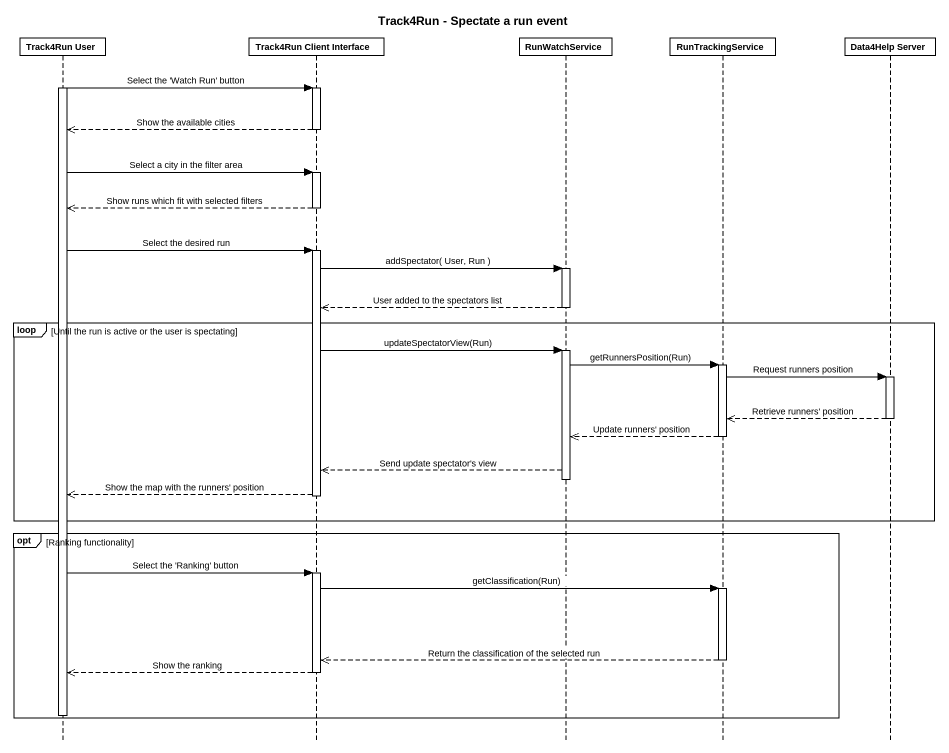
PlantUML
@startuml
title Track4Run - Spectate a run event
hide footbox
participant "Track4Run User" as Track4Run_User
participant "Track4Run Client Interface" as Track4Run_Client_Interface
participant RunWatchService
participant RunTrackingService
participant "Data4Help Server" as Data4Help_Server

activate Track4Run_User
Track4Run_User -> Track4Run_Client_Interface : Select the 'Watch Run' button
activate Track4Run_Client_Interface
Track4Run_Client_Interface -->> Track4Run_User : Show the available cities
deactivate Track4Run_Client_Interface
Track4Run_User -> Track4Run_Client_Interface : Select a city in the filter area
activate Track4Run_Client_Interface
Track4Run_Client_Interface -->> Track4Run_User : Show runs which fit with selected filters
deactivate Track4Run_Client_Interface
Track4Run_User -> Track4Run_Client_Interface : Select the desired run
activate Track4Run_Client_Interface
Track4Run_Client_Interface -> RunWatchService : addSpectator( User, Run )
activate RunWatchService
RunWatchService -->> Track4Run_Client_Interface : User added to the spectators list
deactivate RunWatchService
loop Until the run is active or the user is spectating
  Track4Run_Client_Interface -> RunWatchService : updateSpectatorView(Run)
  activate RunWatchService
  RunWatchService -> RunTrackingService : getRunnersPosition(Run)
  activate RunTrackingService
  RunTrackingService -> Data4Help_Server : Request runners position
  activate Data4Help_Server
  Data4Help_Server -->> RunTrackingService : Retrieve runners' position
  deactivate Data4Help_Server
  RunTrackingService -->> RunWatchService : Update runners' position
  deactivate RunTrackingService
  RunWatchService -->> Track4Run_Client_Interface : Send update spectator's view
  deactivate RunWatchService
  Track4Run_Client_Interface -->> Track4Run_User : Show the map with the runners' position
  deactivate Track4Run_Client_Interface
end
opt Ranking functionality
  Track4Run_User -> Track4Run_Client_Interface : Select the 'Ranking' button
  activate Track4Run_Client_Interface
  Track4Run_Client_Interface -> RunTrackingService : getClassification(Run)
  activate RunTrackingService
  RunTrackingService -->> Track4Run_Client_Interface : Return the classification of the selected run
  deactivate RunTrackingService
  Track4Run_Client_Interface -->> Track4Run_User : Show the ranking
  deactivate Track4Run_Client_Interface
  deactivate Track4Run_User
end
@enduml
